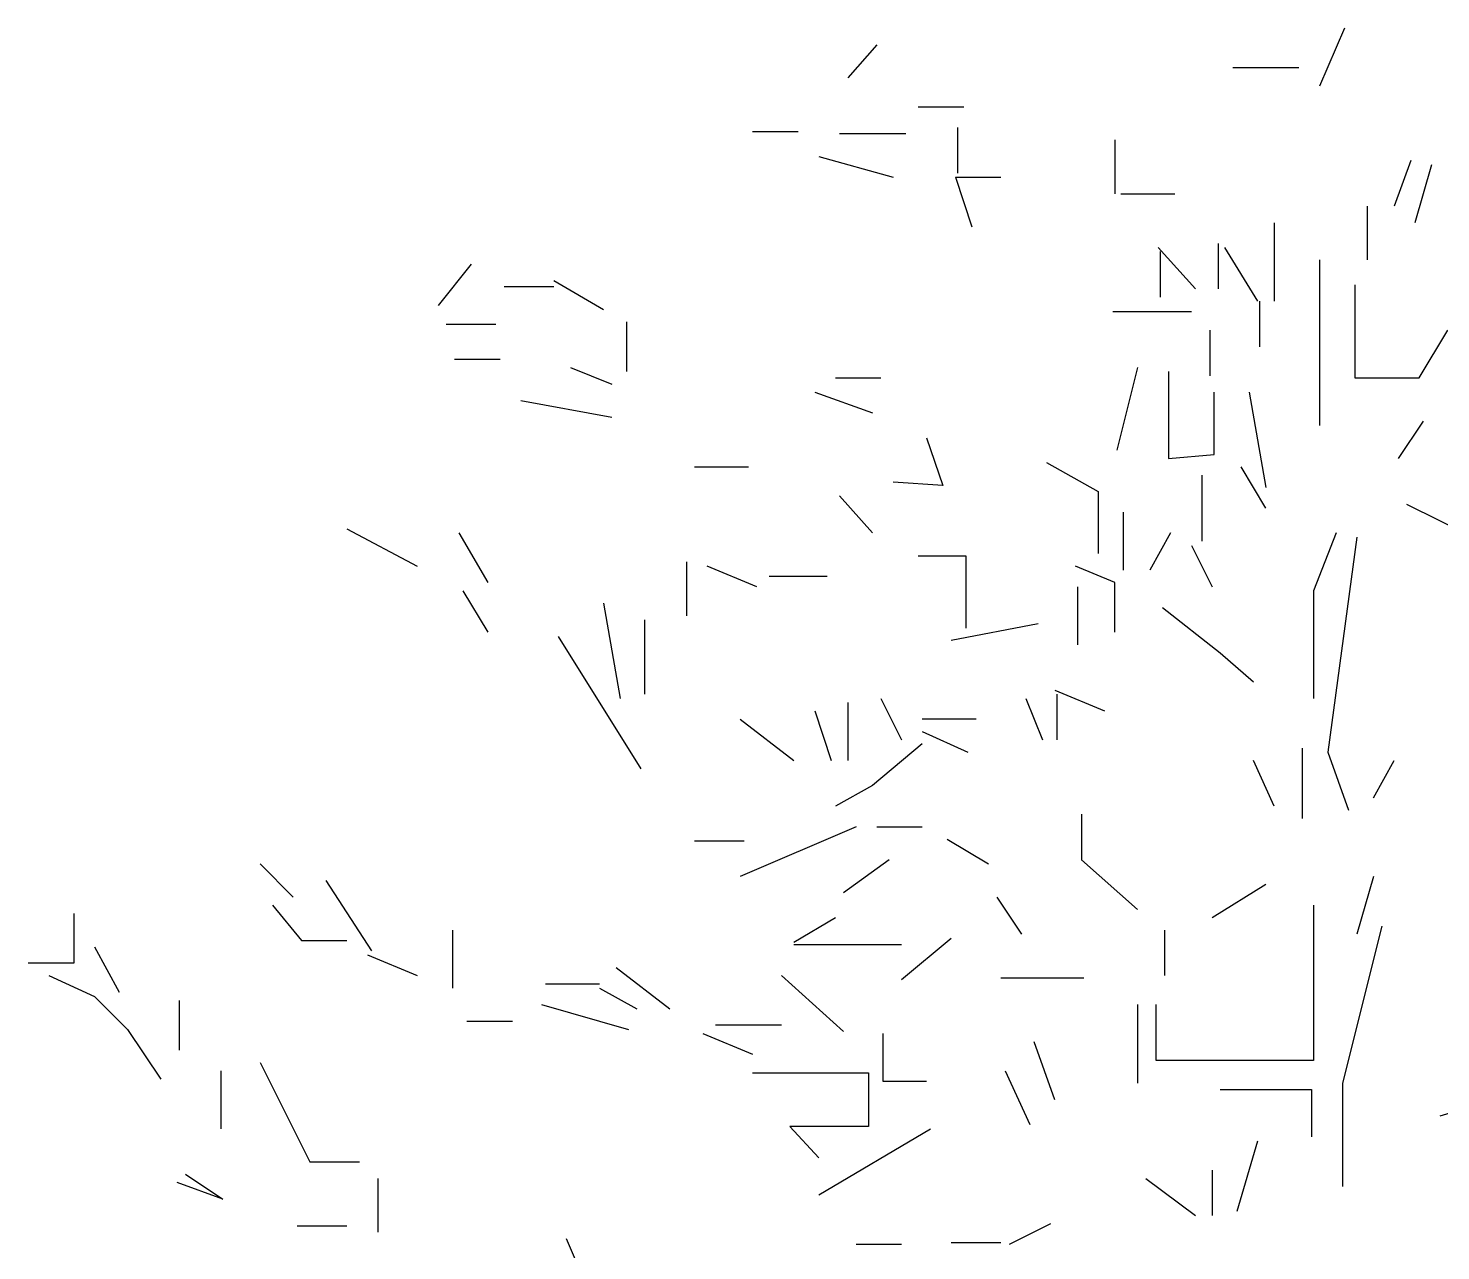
# Model space of a CAD drawing. Header units: millimetres. Extents: x 79741 to 173011, y 86123 to 135501.
# Drawn here: x 130614 to 132252, y 100696 to 102115 of the extents above; entities that cross this region are included whole.
import ezdxf

# ---------------------------------------------------------------- set-up
doc = ezdxf.new("R2010")
doc.units = ezdxf.units.MM

# ---------------------------------------------------------------- blocks, each defined once
blk = doc.blocks.new('A$C3941283F')
at = {"linetype": 'Continuous'}
for p, q in [((2672, 7560), (2648, 7504)), ((2220, 7544), (2192, 7512)), ((2220, 7544), (2192, 7512)), ((2564, 7522), (2628, 7522)), ((2564, 7522), (2628, 7522)), ((2564, 7522), (2628, 7522)), ((2564, 7522), (2628, 7522)), ((2564, 7522), (2628, 7522)), ((2564, 7522), (2628, 7522)), ((2564, 7522), (2628, 7522)), ((2564, 7522), (2628, 7522)), ((2564, 7522), (2628, 7522)), ((2260, 7484), (2304, 7484)), ((2144, 7460), (2100, 7460)), ((2144, 7460), (2100, 7460)), ((2144, 7460), (2100, 7460)), ((2144, 7460), (2100, 7460)), ((2248, 7458), (2184, 7458)), ((2298, 7464), (2298, 7420)), ((2298, 7464), (2298, 7420)), ((2298, 7464), (2298, 7420)), ((2298, 7464), (2298, 7420)), ((2450, 7452), (2450, 7400)), ((2450, 7452), (2450, 7400)), ((2450, 7452), (2450, 7400)), ((2450, 7452), (2450, 7400)), ((2450, 7452), (2450, 7400)), ((2450, 7452), (2450, 7400)), ((2450, 7452), (2450, 7400)), ((2450, 7452), (2450, 7400)), ((2450, 7452), (2450, 7400)), ((2450, 7452), (2450, 7400)), ((2450, 7452), (2450, 7400)), ((2450, 7452), (2450, 7400)), ((2450, 7452), (2450, 7400)), ((2450, 7452), (2450, 7400)), ((2450, 7452), (2450, 7400)), ((2450, 7452), (2450, 7400)), ((2450, 7452), (2450, 7400)), ((2450, 7452), (2450, 7400)), ((2450, 7452), (2450, 7400)), ((2450, 7452), (2450, 7400)), ((2164, 7436), (2236, 7416)), ((2164, 7436), (2236, 7416)), ((2164, 7436), (2236, 7416)), ((2164, 7436), (2236, 7416)), ((2164, 7436), (2236, 7416)), ((2164, 7436), (2236, 7416)), ((2164, 7436), (2236, 7416)), ((2164, 7436), (2236, 7416)), ((2164, 7436), (2236, 7416)), ((2164, 7436), (2236, 7416)), ((2164, 7436), (2236, 7416)), ((2164, 7436), (2236, 7416)), ((2164, 7436), (2236, 7416)), ((2164, 7436), (2236, 7416)), ((2736, 7432), (2720, 7388)), ((2736, 7432), (2720, 7388)), ((2736, 7432), (2720, 7388)), ((2756, 7428), (2740, 7372)), ((2756, 7428), (2740, 7372)), ((2756, 7428), (2740, 7372)), ((2756, 7428), (2740, 7372)), ((2756, 7428), (2740, 7372)), ((2756, 7428), (2740, 7372)), ((2756, 7428), (2740, 7372)), ((2296, 7416), (2312, 7368)), ((2296, 7416), (2312, 7368)), ((2296, 7416), (2312, 7368)), ((2296, 7416), (2312, 7368)), ((2296, 7416), (2340, 7416)), ((2296, 7416), (2312, 7368)), ((2296, 7416), (2312, 7368)), ((2296, 7416), (2312, 7368)), ((2296, 7416), (2312, 7368)), ((2296, 7416), (2312, 7368)), ((2296, 7416), (2312, 7368)), ((2296, 7416), (2340, 7416)), ((2456, 7400), (2508, 7400)), ((2456, 7400), (2508, 7400)), ((2456, 7400), (2508, 7400)), ((2456, 7400), (2508, 7400)), ((2456, 7400), (2508, 7400)), ((2456, 7400), (2508, 7400)), ((2456, 7400), (2508, 7400)), ((2456, 7400), (2508, 7400)), ((2456, 7400), (2508, 7400)), ((2456, 7400), (2508, 7400)), ((2694, 7388), (2694, 7336)), ((2694, 7388), (2694, 7336)), ((2694, 7388), (2694, 7336)), ((2694, 7388), (2694, 7336)), ((2604, 7372), (2604, 7296)), ((2604, 7372), (2604, 7296)), ((2604, 7372), (2604, 7296)), ((2528, 7308), (2492, 7348)), ((2528, 7308), (2492, 7348)), ((2528, 7308), (2492, 7348)), ((2528, 7308), (2492, 7348)), ((2528, 7308), (2492, 7348)), ((2528, 7308), (2492, 7348)), ((2528, 7308), (2492, 7348)), ((2528, 7308), (2492, 7348)), ((2528, 7308), (2492, 7348)), ((2528, 7308), (2492, 7348)), ((2528, 7308), (2492, 7348)), ((2528, 7308), (2492, 7348)), ((2528, 7308), (2492, 7348)), ((2528, 7308), (2492, 7348)), ((2528, 7308), (2492, 7348)), ((2494, 7344), (2494, 7300)), ((2494, 7344), (2494, 7300)), ((2550, 7352), (2550, 7308)), ((2550, 7352), (2550, 7308)), ((2550, 7352), (2550, 7308)), ((2550, 7352), (2550, 7308)), ((2550, 7352), (2550, 7308)), ((2550, 7352), (2550, 7308)), ((2550, 7352), (2550, 7308)), ((2550, 7352), (2550, 7308)), ((2550, 7352), (2550, 7308)), ((2550, 7352), (2550, 7308)), ((2550, 7352), (2550, 7308)), ((2550, 7352), (2550, 7308)), ((2550, 7352), (2550, 7308)), ((2550, 7352), (2550, 7308)), ((2550, 7352), (2550, 7308)), ((2556, 7348), (2588, 7296)), ((2556, 7348), (2588, 7296)), ((2556, 7348), (2588, 7296)), ((2556, 7348), (2588, 7296)), ((2556, 7348), (2588, 7296)), ((2556, 7348), (2588, 7296)), ((2556, 7348), (2588, 7296)), ((2556, 7348), (2588, 7296)), ((1828, 7332), (1796, 7292)), ((1828, 7332), (1796, 7292)), ((1828, 7332), (1796, 7292)), ((1828, 7332), (1796, 7292)), ((1828, 7332), (1796, 7292)), ((2648, 7336), (2648, 7176)), ((2648, 7336), (2648, 7176)), ((2648, 7336), (2648, 7176)), ((2648, 7336), (2648, 7176)), ((2648, 7336), (2648, 7176)), ((2648, 7336), (2648, 7176)), ((2648, 7336), (2648, 7176)), ((2648, 7336), (2648, 7176)), ((1908, 7310), (1860, 7310)), ((1908, 7310), (1860, 7310)), ((1908, 7310), (1860, 7310)), ((1908, 7310), (1860, 7310)), ((1908, 7310), (1860, 7310)), ((1908, 7316), (1956, 7288)), ((1908, 7316), (1956, 7288)), ((2682, 7312), (2682, 7222)), ((2682, 7312), (2682, 7222)), ((2682, 7312), (2682, 7222)), ((2682, 7312), (2682, 7222)), ((2682, 7312), (2682, 7222)), ((2682, 7312), (2682, 7222)), ((2590, 7296), (2590, 7252)), ((2590, 7296), (2590, 7252)), ((1978, 7276), (1978, 7228)), ((1978, 7276), (1978, 7228)), ((1978, 7276), (1978, 7228)), ((1978, 7276), (1978, 7228)), ((1978, 7276), (1978, 7228)), ((1978, 7276), (1978, 7228)), ((1978, 7276), (1978, 7228)), ((2448, 7286), (2524, 7286)), ((2448, 7286), (2524, 7286)), ((2448, 7286), (2524, 7286)), ((2448, 7286), (2524, 7286)), ((2448, 7286), (2524, 7286)), ((2448, 7286), (2524, 7286)), ((1804, 7274), (1852, 7274)), ((2542, 7268), (2542, 7224)), ((2542, 7268), (2542, 7224)), ((2542, 7268), (2542, 7224)), ((2542, 7268), (2542, 7224)), ((2542, 7268), (2542, 7224)), ((2744, 7222), (2772, 7268)), ((2744, 7222), (2772, 7268)), ((2744, 7222), (2772, 7268)), ((2744, 7222), (2772, 7268)), ((2744, 7222), (2772, 7268)), ((2744, 7222), (2772, 7268)), ((1812, 7240), (1856, 7240)), ((1812, 7240), (1856, 7240)), ((1924, 7232), (1964, 7216)), ((1924, 7232), (1964, 7216)), ((1924, 7232), (1964, 7216)), ((1924, 7232), (1964, 7216)), ((1924, 7232), (1964, 7216)), ((1924, 7232), (1964, 7216)), ((1924, 7232), (1964, 7216)), ((2180, 7222), (2224, 7222)), ((2180, 7222), (2224, 7222)), ((2472, 7232), (2452, 7152)), ((2472, 7232), (2452, 7152)), ((2472, 7232), (2452, 7152)), ((2472, 7232), (2452, 7152)), ((2472, 7232), (2452, 7152)), ((2502, 7228), (2502, 7144)), ((2502, 7228), (2502, 7144)), ((2502, 7228), (2502, 7144)), ((2502, 7228), (2502, 7144)), ((2502, 7228), (2502, 7144)), ((2502, 7228), (2502, 7144)), ((2502, 7228), (2502, 7144)), ((2502, 7228), (2502, 7144)), ((2502, 7228), (2502, 7144)), ((2502, 7228), (2502, 7144)), ((2502, 7228), (2502, 7144)), ((2682, 7222), (2744, 7222)), ((2682, 7222), (2744, 7222)), ((2682, 7222), (2744, 7222)), ((2682, 7222), (2744, 7222)), ((2682, 7222), (2744, 7222)), ((2682, 7222), (2744, 7222)), ((2160, 7208), (2216, 7188)), ((2160, 7208), (2216, 7188)), ((2160, 7208), (2216, 7188)), ((2160, 7208), (2216, 7188)), ((2160, 7208), (2216, 7188)), ((2160, 7208), (2216, 7188)), ((2160, 7208), (2216, 7188)), ((2160, 7208), (2216, 7188)), ((2160, 7208), (2216, 7188)), ((2160, 7208), (2216, 7188)), ((2160, 7208), (2216, 7188)), ((2160, 7208), (2216, 7188)), ((2160, 7208), (2216, 7188)), ((2160, 7208), (2216, 7188)), ((2160, 7208), (2216, 7188)), ((2546, 7148), (2546, 7208)), ((2546, 7148), (2546, 7208)), ((2546, 7148), (2546, 7208)), ((2546, 7148), (2546, 7208)), ((2546, 7148), (2546, 7208)), ((2546, 7148), (2546, 7208)), ((2546, 7148), (2546, 7208)), ((2546, 7148), (2546, 7208)), ((2546, 7148), (2546, 7208)), ((2546, 7148), (2546, 7208)), ((2546, 7148), (2546, 7208)), ((2580, 7208), (2596, 7116)), ((2580, 7208), (2596, 7116)), ((2580, 7208), (2596, 7116)), ((2580, 7208), (2596, 7116)), ((2580, 7208), (2596, 7116)), ((2580, 7208), (2596, 7116)), ((2580, 7208), (2596, 7116)), ((2580, 7208), (2596, 7116)), ((2580, 7208), (2596, 7116)), ((2580, 7208), (2596, 7116)), ((2580, 7208), (2596, 7116)), ((2580, 7208), (2596, 7116)), ((1876, 7200), (1964, 7184)), ((1876, 7200), (1964, 7184)), ((1876, 7200), (1964, 7184)), ((1876, 7200), (1964, 7184)), ((1876, 7200), (1964, 7184)), ((1876, 7200), (1964, 7184)), ((1876, 7200), (1964, 7184)), ((2748, 7180), (2724, 7144)), ((2748, 7180), (2724, 7144)), ((2748, 7180), (2724, 7144)), ((2748, 7180), (2724, 7144)), ((2748, 7180), (2724, 7144)), ((2748, 7180), (2724, 7144)), ((2748, 7180), (2724, 7144)), ((2748, 7180), (2724, 7144)), ((2748, 7180), (2724, 7144)), ((2748, 7180), (2724, 7144)), ((2748, 7180), (2724, 7144)), ((2748, 7180), (2724, 7144)), ((2748, 7180), (2724, 7144)), ((2268, 7164), (2284, 7118)), ((2268, 7164), (2284, 7118)), ((2268, 7164), (2284, 7118)), ((2268, 7164), (2284, 7118)), ((2268, 7164), (2284, 7118)), ((2268, 7164), (2284, 7118)), ((2268, 7164), (2284, 7118)), ((2268, 7164), (2284, 7118)), ((2268, 7164), (2284, 7118)), ((2268, 7164), (2284, 7118)), ((2268, 7164), (2284, 7118)), ((2268, 7164), (2284, 7118)), ((2268, 7164), (2284, 7118)), ((2268, 7164), (2284, 7118)), ((2268, 7164), (2284, 7118)), ((2384, 7140), (2434, 7112)), ((2502, 7144), (2546, 7148)), ((2502, 7144), (2546, 7148)), ((2502, 7144), (2546, 7148)), ((2502, 7144), (2546, 7148)), ((2502, 7144), (2546, 7148)), ((2502, 7144), (2546, 7148)), ((2502, 7144), (2546, 7148)), ((2502, 7144), (2546, 7148)), ((2502, 7144), (2546, 7148)), ((2502, 7144), (2546, 7148)), ((2502, 7144), (2546, 7148)), ((2044, 7136), (2096, 7136)), ((2044, 7136), (2096, 7136)), ((2044, 7136), (2096, 7136)), ((2044, 7136), (2096, 7136)), ((2044, 7136), (2096, 7136)), ((2044, 7136), (2096, 7136)), ((2044, 7136), (2096, 7136)), ((2044, 7136), (2096, 7136)), ((2044, 7136), (2096, 7136)), ((2044, 7136), (2096, 7136)), ((2044, 7136), (2096, 7136)), ((2044, 7136), (2096, 7136)), ((2044, 7136), (2096, 7136)), ((2044, 7136), (2096, 7136)), ((2044, 7136), (2096, 7136)), ((2044, 7136), (2096, 7136)), ((2044, 7136), (2096, 7136)), ((2044, 7136), (2096, 7136)), ((2044, 7136), (2096, 7136)), ((2044, 7136), (2096, 7136)), ((2044, 7136), (2096, 7136)), ((2044, 7136), (2096, 7136)), ((2044, 7136), (2096, 7136)), ((2044, 7136), (2096, 7136)), ((2044, 7136), (2096, 7136)), ((2044, 7136), (2096, 7136)), ((2044, 7136), (2096, 7136)), ((2044, 7136), (2096, 7136)), ((2044, 7136), (2096, 7136)), ((2044, 7136), (2096, 7136)), ((2044, 7136), (2096, 7136)), ((2534, 7128), (2534, 7064)), ((2534, 7128), (2534, 7064)), ((2534, 7128), (2534, 7064)), ((2534, 7128), (2534, 7064)), ((2596, 7096), (2572, 7136)), ((2596, 7096), (2572, 7136)), ((2596, 7096), (2572, 7136)), ((2596, 7096), (2572, 7136)), ((2284, 7118), (2236, 7121)), ((2284, 7118), (2236, 7121)), ((2284, 7118), (2236, 7121)), ((2284, 7118), (2236, 7121)), ((2284, 7118), (2236, 7121)), ((2284, 7118), (2236, 7121)), ((2284, 7118), (2236, 7121)), ((2284, 7118), (2236, 7121)), ((2284, 7118), (2236, 7121)), ((2284, 7118), (2236, 7121)), ((2284, 7118), (2236, 7121)), ((2284, 7118), (2236, 7121)), ((2284, 7118), (2236, 7121)), ((2284, 7118), (2236, 7121)), ((2284, 7118), (2236, 7121)), ((2434, 7112), (2434, 7052)), ((2184, 7108), (2216, 7072)), ((2184, 7108), (2216, 7072)), ((2184, 7108), (2216, 7072)), ((2184, 7108), (2216, 7072)), ((2184, 7108), (2216, 7072)), ((2184, 7108), (2216, 7072)), ((2184, 7108), (2216, 7072)), ((2184, 7108), (2216, 7072)), ((2184, 7108), (2216, 7072)), ((2184, 7108), (2216, 7072)), ((2184, 7108), (2216, 7072)), ((2184, 7108), (2216, 7072)), ((2184, 7108), (2216, 7072)), ((2184, 7108), (2216, 7072)), ((2184, 7108), (2216, 7072)), ((2732, 7100), (2804, 7064)), ((2732, 7100), (2804, 7064)), ((2732, 7100), (2804, 7064)), ((2732, 7100), (2804, 7064)), ((2732, 7100), (2804, 7064)), ((2732, 7100), (2804, 7064)), ((2458, 7092), (2458, 7036)), ((2458, 7092), (2458, 7036)), ((1708, 7076), (1776, 7040)), ((1708, 7076), (1776, 7040)), ((1708, 7076), (1776, 7040)), ((1708, 7076), (1776, 7040)), ((1708, 7076), (1776, 7040)), ((1708, 7076), (1776, 7040)), ((1708, 7076), (1776, 7040)), ((1708, 7076), (1776, 7040)), ((1708, 7076), (1776, 7040)), ((1708, 7076), (1776, 7040)), ((1708, 7076), (1776, 7040)), ((1708, 7076), (1776, 7040)), ((1708, 7076), (1776, 7040)), ((1708, 7076), (1776, 7040)), ((1708, 7076), (1776, 7040)), ((1816, 7072), (1844, 7024)), ((1816, 7072), (1844, 7024)), ((1816, 7072), (1844, 7024)), ((2504, 7072), (2484, 7036)), ((2504, 7072), (2484, 7036)), ((2504, 7072), (2484, 7036)), ((2664, 7072), (2642, 7016)), ((2664, 7072), (2642, 7016)), ((2664, 7072), (2642, 7016)), ((2664, 7072), (2642, 7016)), ((2664, 7072), (2642, 7016)), ((2664, 7072), (2642, 7016)), ((2664, 7072), (2642, 7016)), ((2664, 7072), (2642, 7016)), ((2524, 7060), (2544, 7020)), ((2524, 7060), (2544, 7020)), ((2524, 7060), (2544, 7020)), ((2524, 7060), (2544, 7020)), ((2524, 7060), (2544, 7020)), ((2524, 7060), (2544, 7020)), ((2524, 7060), (2544, 7020)), ((2524, 7060), (2544, 7020)), ((2524, 7060), (2544, 7020)), ((2524, 7060), (2544, 7020)), ((2684, 7068), (2656, 6860)), ((2684, 7068), (2656, 6860)), ((2684, 7068), (2656, 6860)), ((2684, 7068), (2656, 6860)), ((2684, 7068), (2656, 6860)), ((2684, 7068), (2656, 6860)), ((2036, 7044), (2036, 6992)), ((2036, 7044), (2036, 6992)), ((2036, 7044), (2036, 6992)), ((2036, 7044), (2036, 6992)), ((2036, 7044), (2036, 6992)), ((2036, 7044), (2036, 6992)), ((2036, 7044), (2036, 6992)), ((2260, 7050), (2306, 7050)), ((2306, 7050), (2306, 6980)), ((2104, 7020), (2056, 7040)), ((2172, 7030), (2116, 7030)), ((2450, 7024), (2412, 7040)), ((2450, 7024), (2412, 7040)), ((2450, 7024), (2412, 7040)), ((2450, 7024), (2412, 7040)), ((2450, 7024), (2412, 7040)), ((2414, 7020), (2414, 6964)), ((2414, 7020), (2414, 6964)), ((2414, 7020), (2414, 6964)), ((2414, 7020), (2414, 6964)), ((2414, 7020), (2414, 6964)), ((2450, 6976), (2450, 7024)), ((2450, 6976), (2450, 7024)), ((2450, 6976), (2450, 7024)), ((2450, 6976), (2450, 7024)), ((2450, 6976), (2450, 7024)), ((1820, 7016), (1844, 6976)), ((1820, 7016), (1844, 6976)), ((1956, 7004), (1972, 6912)), ((2642, 7016), (2642, 6912)), ((2642, 7016), (2642, 6912)), ((2642, 7016), (2642, 6912)), ((2642, 7016), (2642, 6912)), ((2642, 7016), (2642, 6912)), ((2642, 7016), (2642, 6912)), ((2642, 7016), (2642, 6912)), ((2642, 7016), (2642, 6912)), ((2496, 7000), (2552, 6956)), ((2496, 7000), (2552, 6956)), ((2496, 7000), (2552, 6956)), ((2496, 7000), (2552, 6956)), ((2496, 7000), (2552, 6956)), ((2496, 7000), (2552, 6956)), ((2496, 7000), (2552, 6956)), ((2496, 7000), (2552, 6956)), ((2496, 7000), (2552, 6956)), ((1996, 6916), (1996, 6988)), ((1996, 6916), (1996, 6988)), ((1996, 6916), (1996, 6988)), ((1996, 6916), (1996, 6988)), ((2376, 6984), (2292, 6968)), ((2376, 6984), (2292, 6968)), ((2376, 6984), (2292, 6968)), ((2376, 6984), (2292, 6968)), ((2376, 6984), (2292, 6968)), ((1912, 6972), (1992, 6844)), ((1912, 6972), (1992, 6844)), ((1912, 6972), (1992, 6844)), ((2552, 6956), (2584, 6928)), ((2552, 6956), (2584, 6928)), ((2552, 6956), (2584, 6928)), ((2552, 6956), (2584, 6928)), ((2552, 6956), (2584, 6928)), ((2552, 6956), (2584, 6928)), ((2552, 6956), (2584, 6928)), ((2552, 6956), (2584, 6928)), ((2552, 6956), (2584, 6928)), ((2192, 6908), (2192, 6852)), ((2192, 6908), (2192, 6852)), ((2192, 6908), (2192, 6852)), ((2192, 6908), (2192, 6852)), ((2192, 6908), (2192, 6852)), ((2192, 6908), (2192, 6852)), ((2192, 6908), (2192, 6852)), ((2224, 6912), (2244, 6872)), ((2224, 6912), (2244, 6872)), ((2364, 6912), (2380, 6872)), ((2392, 6920), (2440, 6900)), ((2392, 6920), (2440, 6900)), ((2392, 6920), (2440, 6900)), ((2392, 6920), (2440, 6900)), ((2392, 6920), (2440, 6900)), ((2392, 6920), (2440, 6900)), ((2392, 6920), (2440, 6900)), ((2392, 6920), (2440, 6900)), ((2392, 6920), (2440, 6900)), ((2392, 6920), (2440, 6900)), ((2392, 6920), (2440, 6900)), ((2392, 6920), (2440, 6900)), ((2394, 6916), (2394, 6872)), ((2394, 6916), (2394, 6872)), ((2160, 6900), (2176, 6852)), ((2160, 6900), (2176, 6852)), ((2088, 6892), (2140, 6852)), ((2088, 6892), (2140, 6852)), ((2316, 6892), (2264, 6892)), ((2316, 6892), (2264, 6892)), ((2316, 6892), (2264, 6892)), ((2316, 6892), (2264, 6892)), ((2316, 6892), (2264, 6892)), ((2316, 6892), (2264, 6892)), ((2264, 6880), (2308, 6860)), ((2264, 6880), (2308, 6860)), ((2264, 6868), (2216, 6828)), ((2264, 6868), (2216, 6828)), ((2264, 6868), (2216, 6828)), ((2264, 6868), (2216, 6828)), ((2631, 6864), (2631, 6796)), ((2631, 6864), (2631, 6796)), ((2631, 6864), (2631, 6796)), ((2631, 6864), (2631, 6796)), ((2631, 6864), (2631, 6796)), ((2631, 6864), (2631, 6796)), ((2631, 6864), (2631, 6796)), ((2631, 6864), (2631, 6796)), ((2631, 6864), (2631, 6796)), ((2631, 6864), (2631, 6796)), ((2631, 6864), (2631, 6796)), ((2631, 6864), (2631, 6796)), ((2656, 6860), (2676, 6804)), ((2656, 6860), (2676, 6804)), ((2656, 6860), (2676, 6804)), ((2656, 6860), (2676, 6804)), ((2656, 6860), (2676, 6804)), ((2656, 6860), (2676, 6804)), ((2604, 6808), (2584, 6852)), ((2604, 6808), (2584, 6852)), ((2604, 6808), (2584, 6852)), ((2604, 6808), (2584, 6852)), ((2604, 6808), (2584, 6852)), ((2604, 6808), (2584, 6852)), ((2604, 6808), (2584, 6852)), ((2604, 6808), (2584, 6852)), ((2604, 6808), (2584, 6852)), ((2604, 6808), (2584, 6852)), ((2604, 6808), (2584, 6852)), ((2604, 6808), (2584, 6852)), ((2700, 6816), (2720, 6852)), ((2700, 6816), (2720, 6852)), ((2700, 6816), (2720, 6852)), ((2700, 6816), (2720, 6852)), ((2700, 6816), (2720, 6852)), ((2700, 6816), (2720, 6852)), ((2216, 6828), (2180, 6808)), ((2216, 6828), (2180, 6808)), ((2216, 6828), (2180, 6808)), ((2216, 6828), (2180, 6808)), ((2418, 6800), (2418, 6756)), ((2418, 6800), (2418, 6756)), ((2200, 6788), (2088, 6740)), ((2200, 6788), (2088, 6740)), ((2200, 6788), (2088, 6740)), ((2200, 6788), (2088, 6740)), ((2200, 6788), (2088, 6740)), ((2200, 6788), (2088, 6740)), ((2200, 6788), (2088, 6740)), ((2200, 6788), (2088, 6740)), ((2200, 6788), (2088, 6740)), ((2200, 6788), (2088, 6740)), ((2200, 6788), (2088, 6740)), ((2200, 6788), (2088, 6740)), ((2220, 6788), (2264, 6788)), ((2220, 6788), (2264, 6788)), ((2092, 6774), (2044, 6774)), ((2288, 6776), (2328, 6752)), ((2288, 6776), (2328, 6752)), ((2288, 6776), (2328, 6752)), ((2288, 6776), (2328, 6752)), ((2288, 6776), (2328, 6752)), ((2288, 6776), (2328, 6752)), ((2288, 6776), (2328, 6752)), ((2288, 6776), (2328, 6752)), ((2288, 6776), (2328, 6752)), ((2288, 6776), (2328, 6752)), ((1656, 6720), (1624, 6752)), ((1656, 6720), (1624, 6752)), ((1656, 6720), (1624, 6752)), ((1656, 6720), (1624, 6752)), ((2232, 6756), (2188, 6724)), ((2232, 6756), (2188, 6724)), ((2418, 6756), (2472, 6708)), ((2418, 6756), (2472, 6708)), ((1732, 6668), (1688, 6736)), ((1732, 6668), (1688, 6736)), ((1732, 6668), (1688, 6736)), ((1732, 6668), (1688, 6736)), ((2596, 6732), (2544, 6700)), ((2596, 6732), (2544, 6700)), ((2596, 6732), (2544, 6700)), ((2596, 6732), (2544, 6700)), ((2596, 6732), (2544, 6700)), ((2596, 6732), (2544, 6700)), ((2596, 6732), (2544, 6700)), ((2596, 6732), (2544, 6700)), ((2596, 6732), (2544, 6700)), ((2596, 6732), (2544, 6700)), ((2596, 6732), (2544, 6700)), ((2596, 6732), (2544, 6700)), ((2596, 6732), (2544, 6700)), ((2596, 6732), (2544, 6700)), ((2596, 6732), (2544, 6700)), ((2596, 6732), (2544, 6700)), ((2700, 6740), (2684, 6684)), ((2700, 6740), (2684, 6684)), ((2700, 6740), (2684, 6684)), ((2700, 6740), (2684, 6684)), ((2700, 6740), (2684, 6684)), ((2700, 6740), (2684, 6684)), ((2700, 6740), (2684, 6684)), ((2700, 6740), (2684, 6684)), ((2700, 6740), (2684, 6684)), ((2336, 6720), (2360, 6684)), ((2336, 6720), (2360, 6684)), ((2336, 6720), (2360, 6684)), ((1444, 6704), (1444, 6656)), ((1444, 6704), (1444, 6656)), ((1636, 6712), (1664, 6678)), ((1636, 6712), (1664, 6678)), ((1636, 6712), (1664, 6678)), ((1636, 6712), (1664, 6678)), ((2642, 6712), (2642, 6562)), ((2642, 6712), (2642, 6562)), ((2642, 6712), (2642, 6562)), ((2642, 6712), (2642, 6562)), ((2180, 6700), (2140, 6676)), ((2180, 6700), (2140, 6676)), ((2708, 6692), (2670, 6540)), ((2708, 6692), (2670, 6540)), ((2708, 6692), (2670, 6540)), ((2708, 6692), (2670, 6540)), ((2708, 6692), (2670, 6540)), ((2708, 6692), (2670, 6540)), ((2708, 6692), (2670, 6540)), ((2708, 6692), (2670, 6540)), ((2708, 6692), (2670, 6540)), ((2708, 6692), (2670, 6540)), ((2708, 6692), (2670, 6540)), ((2708, 6692), (2670, 6540)), ((2708, 6692), (2670, 6540)), ((2708, 6692), (2670, 6540)), ((2708, 6692), (2670, 6540)), ((1664, 6678), (1708, 6678)), ((1664, 6678), (1708, 6678)), ((1664, 6678), (1708, 6678)), ((1664, 6678), (1708, 6678)), ((1810, 6688), (1810, 6632)), ((1810, 6688), (1810, 6632)), ((1810, 6688), (1810, 6632)), ((1810, 6688), (1810, 6632)), ((1810, 6688), (1810, 6632)), ((1810, 6688), (1810, 6632)), ((2292, 6680), (2244, 6640)), ((2292, 6680), (2244, 6640)), ((2498, 6688), (2498, 6644)), ((2498, 6688), (2498, 6644)), ((2498, 6688), (2498, 6644)), ((2498, 6688), (2498, 6644)), ((2498, 6688), (2498, 6644)), ((2498, 6688), (2498, 6644)), ((1464, 6672), (1488, 6628)), ((1464, 6672), (1488, 6628)), ((1464, 6672), (1488, 6628)), ((1464, 6672), (1488, 6628)), ((1728, 6664), (1776, 6644)), ((1728, 6664), (1776, 6644)), ((1728, 6664), (1776, 6644)), ((2140, 6674), (2244, 6674)), ((2140, 6674), (2244, 6674)), ((2140, 6674), (2244, 6674)), ((2140, 6674), (2244, 6674)), ((2140, 6674), (2244, 6674)), ((2140, 6674), (2244, 6674)), ((1444, 6656), (1400, 6656)), ((1444, 6656), (1400, 6656)), ((1968, 6652), (2020, 6612)), ((1968, 6652), (2020, 6612)), ((1968, 6652), (2020, 6612)), ((1968, 6652), (2020, 6612)), ((1968, 6652), (2020, 6612)), ((1968, 6652), (2020, 6612)), ((1420, 6644), (1464, 6624)), ((1420, 6644), (1464, 6624)), ((1900, 6636), (1952, 6636)), ((1900, 6636), (1952, 6636)), ((2128, 6644), (2188, 6590)), ((2128, 6644), (2188, 6590)), ((2128, 6644), (2188, 6590)), ((2128, 6644), (2188, 6590)), ((2340, 6642), (2420, 6642)), ((2340, 6642), (2420, 6642)), ((2340, 6642), (2420, 6642)), ((2340, 6642), (2420, 6642)), ((2340, 6642), (2420, 6642)), ((1464, 6624), (1496, 6592)), ((1464, 6624), (1496, 6592)), ((1952, 6632), (1988, 6612)), ((1546, 6620), (1546, 6572)), ((1546, 6620), (1546, 6572)), ((1546, 6620), (1546, 6572)), ((1546, 6620), (1546, 6572)), ((1546, 6620), (1546, 6572)), ((1546, 6620), (1546, 6572)), ((1546, 6620), (1546, 6572)), ((1546, 6620), (1546, 6572)), ((1546, 6620), (1546, 6572)), ((1546, 6620), (1546, 6572)), ((1546, 6620), (1546, 6572)), ((1546, 6620), (1546, 6572)), ((1546, 6620), (1546, 6572)), ((1896, 6616), (1980, 6592)), ((1896, 6616), (1980, 6592)), ((1896, 6616), (1980, 6592)), ((1896, 6616), (1980, 6592)), ((1896, 6616), (1980, 6592)), ((1896, 6616), (1980, 6592)), ((1896, 6616), (1980, 6592)), ((1896, 6616), (1980, 6592)), ((1896, 6616), (1980, 6592)), ((1896, 6616), (1980, 6592)), ((1896, 6616), (1980, 6592)), ((1896, 6616), (1980, 6592)), ((1896, 6616), (1980, 6592)), ((1896, 6616), (1980, 6592)), ((1896, 6616), (1980, 6592)), ((1896, 6616), (1980, 6592)), ((1896, 6616), (1980, 6592)), ((2472, 6616), (2472, 6540)), ((2472, 6616), (2472, 6540)), ((2472, 6616), (2472, 6540)), ((2472, 6616), (2472, 6540)), ((2472, 6616), (2472, 6540)), ((2472, 6616), (2472, 6540)), ((2490, 6562), (2490, 6616)), ((2490, 6562), (2490, 6616)), ((2490, 6562), (2490, 6616)), ((2490, 6562), (2490, 6616)), ((1824, 6600), (1868, 6600)), ((1824, 6600), (1868, 6600)), ((2128, 6596), (2064, 6596)), ((2128, 6596), (2064, 6596)), ((1496, 6592), (1528, 6544)), ((1496, 6592), (1528, 6544)), ((2052, 6588), (2100, 6568)), ((2052, 6588), (2100, 6568)), ((2052, 6588), (2100, 6568)), ((2052, 6588), (2100, 6568)), ((2226, 6588), (2226, 6542)), ((2226, 6588), (2226, 6542)), ((2226, 6588), (2226, 6542)), ((2392, 6524), (2372, 6580)), ((2392, 6524), (2372, 6580)), ((2392, 6524), (2372, 6580)), ((2392, 6524), (2372, 6580)), ((2392, 6524), (2372, 6580)), ((2392, 6524), (2372, 6580)), ((2392, 6524), (2372, 6580)), ((2392, 6524), (2372, 6580)), ((2392, 6524), (2372, 6580)), ((2392, 6524), (2372, 6580)), ((2392, 6524), (2372, 6580)), ((2392, 6524), (2372, 6580)), ((2392, 6524), (2372, 6580)), ((2392, 6524), (2372, 6580)), ((2392, 6524), (2372, 6580)), ((2392, 6524), (2372, 6580)), ((2392, 6524), (2372, 6580)), ((1586, 6552), (1586, 6496)), ((1586, 6552), (1586, 6496)), ((1586, 6552), (1586, 6496)), ((1586, 6552), (1586, 6496)), ((1586, 6552), (1586, 6496)), ((1586, 6552), (1586, 6496)), ((1586, 6552), (1586, 6496)), ((1586, 6552), (1586, 6496)), ((1586, 6552), (1586, 6496)), ((1586, 6552), (1586, 6496)), ((1586, 6552), (1586, 6496)), ((1586, 6552), (1586, 6496)), ((1586, 6552), (1586, 6496)), ((1586, 6552), (1586, 6496)), ((1624, 6560), (1672, 6464)), ((1624, 6560), (1672, 6464)), ((1624, 6560), (1672, 6464)), ((1624, 6560), (1672, 6464)), ((1624, 6560), (1672, 6464)), ((1624, 6560), (1672, 6464)), ((1624, 6560), (1672, 6464)), ((1624, 6560), (1672, 6464)), ((1624, 6560), (1672, 6464)), ((1624, 6560), (1672, 6464)), ((1624, 6560), (1672, 6464)), ((1624, 6560), (1672, 6464)), ((1624, 6560), (1672, 6464)), ((2344, 6552), (2368, 6500)), ((2344, 6552), (2368, 6500)), ((2344, 6552), (2368, 6500)), ((2642, 6562), (2490, 6562)), ((2642, 6562), (2490, 6562)), ((2642, 6562), (2490, 6562)), ((2642, 6562), (2490, 6562)), ((2100, 6550), (2212, 6550)), ((2100, 6550), (2212, 6550)), ((2100, 6550), (2212, 6550)), ((2100, 6550), (2212, 6550)), ((2212, 6550), (2212, 6498)), ((2212, 6550), (2212, 6498)), ((2212, 6550), (2212, 6498)), ((2212, 6550), (2212, 6498)), ((2226, 6542), (2268, 6542)), ((2226, 6542), (2268, 6542)), ((2226, 6542), (2268, 6542)), ((2670, 6540), (2670, 6440)), ((2670, 6540), (2670, 6440)), ((2670, 6540), (2670, 6440)), ((2670, 6540), (2670, 6440)), ((2670, 6540), (2670, 6440)), ((2670, 6540), (2670, 6440)), ((2670, 6540), (2670, 6440)), ((2670, 6540), (2670, 6440)), ((2670, 6540), (2670, 6440)), ((2670, 6540), (2670, 6440)), ((2670, 6540), (2670, 6440)), ((2670, 6540), (2670, 6440)), ((2670, 6540), (2670, 6440)), ((2670, 6540), (2670, 6440)), ((2670, 6540), (2670, 6440)), ((2552, 6534), (2640, 6534)), ((2552, 6534), (2640, 6534)), ((2552, 6534), (2640, 6534)), ((2552, 6534), (2640, 6534)), ((2552, 6534), (2640, 6534)), ((2552, 6534), (2640, 6534)), ((2552, 6534), (2640, 6534)), ((2640, 6534), (2640, 6488)), ((2640, 6534), (2640, 6488)), ((2640, 6534), (2640, 6488)), ((2640, 6534), (2640, 6488)), ((2640, 6534), (2640, 6488)), ((2640, 6534), (2640, 6488)), ((2640, 6534), (2640, 6488)), ((2816, 6524), (2764, 6508)), ((2212, 6498), (2136, 6498)), ((2136, 6498), (2164, 6468)), ((2212, 6498), (2136, 6498)), ((2136, 6498), (2164, 6468)), ((2212, 6498), (2136, 6498)), ((2136, 6498), (2164, 6468)), ((2212, 6498), (2136, 6498)), ((2136, 6498), (2164, 6468)), ((2164, 6432), (2272, 6496)), ((2164, 6432), (2272, 6496)), ((2164, 6432), (2272, 6496)), ((2164, 6432), (2272, 6496)), ((2588, 6484), (2568, 6416)), ((2588, 6484), (2568, 6416)), ((1672, 6464), (1720, 6464)), ((1672, 6464), (1720, 6464)), ((1672, 6464), (1720, 6464)), ((1672, 6464), (1720, 6464)), ((1672, 6464), (1720, 6464)), ((1672, 6464), (1720, 6464)), ((1672, 6464), (1720, 6464)), ((1672, 6464), (1720, 6464)), ((1672, 6464), (1720, 6464)), ((1672, 6464), (1720, 6464)), ((1672, 6464), (1720, 6464)), ((1672, 6464), (1720, 6464)), ((1672, 6464), (1720, 6464)), ((1588, 6428), (1544, 6444)), ((1588, 6428), (1544, 6444)), ((1588, 6428), (1544, 6444)), ((1588, 6428), (1544, 6444)), ((1552, 6452), (1588, 6428)), ((1552, 6452), (1588, 6428)), ((1552, 6452), (1588, 6428)), ((1552, 6452), (1588, 6428)), ((1738, 6448), (1738, 6396)), ((1738, 6448), (1738, 6396)), ((1738, 6448), (1738, 6396)), ((1738, 6448), (1738, 6396)), ((1738, 6448), (1738, 6396)), ((1738, 6448), (1738, 6396)), ((1738, 6448), (1738, 6396)), ((1738, 6448), (1738, 6396)), ((1738, 6448), (1738, 6396)), ((1738, 6448), (1738, 6396)), ((1738, 6448), (1738, 6396)), ((1738, 6448), (1738, 6396)), ((2480, 6448), (2528, 6412)), ((2480, 6448), (2528, 6412)), ((2480, 6448), (2528, 6412)), ((2480, 6448), (2528, 6412)), ((2480, 6448), (2528, 6412)), ((2480, 6448), (2528, 6412)), ((2480, 6448), (2528, 6412)), ((2480, 6448), (2528, 6412)), ((2480, 6448), (2528, 6412)), ((2480, 6448), (2528, 6412)), ((2544, 6456), (2544, 6412)), ((2544, 6456), (2544, 6412)), ((2544, 6456), (2544, 6412)), ((2544, 6456), (2544, 6412)), ((2544, 6456), (2544, 6412)), ((1660, 6402), (1708, 6402)), ((1660, 6402), (1708, 6402)), ((1660, 6402), (1708, 6402)), ((1660, 6402), (1708, 6402)), ((1660, 6402), (1708, 6402)), ((2388, 6404), (2348, 6384)), ((2388, 6404), (2348, 6384)), ((2388, 6404), (2348, 6384)), ((2388, 6404), (2348, 6384)), ((2388, 6404), (2348, 6384)), ((2388, 6404), (2348, 6384)), ((2388, 6404), (2348, 6384)), ((2388, 6404), (2348, 6384)), ((1920, 6390), (1936, 6352)), ((1920, 6390), (1936, 6352)), ((2244, 6384), (2200, 6384)), ((2244, 6384), (2200, 6384)), ((2244, 6384), (2200, 6384)), ((2244, 6384), (2200, 6384)), ((2244, 6384), (2200, 6384)), ((2244, 6384), (2200, 6384)), ((2244, 6384), (2200, 6384)), ((2244, 6384), (2200, 6384)), ((2244, 6384), (2200, 6384)), ((2244, 6384), (2200, 6384)), ((2244, 6384), (2200, 6384)), ((2244, 6384), (2200, 6384)), ((2244, 6384), (2200, 6384)), ((2292, 6386), (2340, 6386)), ((2292, 6386), (2340, 6386)), ((2292, 6386), (2340, 6386)), ((2292, 6386), (2340, 6386))]:
    blk.add_line(p, q, dxfattribs=at)

msp = doc.modelspace()

# ---------------------------------------------------------------- block references
at = {"xscale": 1.2, "yscale": 1.2, "zscale": 1.2}
msp.add_blockref('A$C3941283F', (128934.2, 93042.8), dxfattribs=at)

doc.saveas('drawing.dxf')
